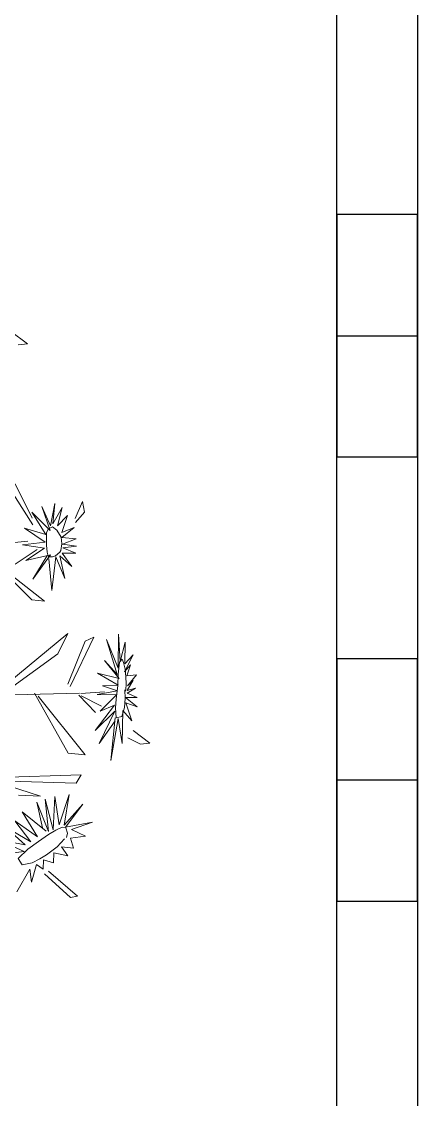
# Model space of a CAD drawing. Header units: inches. Extents: x 15 to 22798, y 21 to 21519.
# Drawn here: x 16340.7 to 16365.7, y 12489 to 12557.2 of the extents above; entities that cross this region are included whole.
import ezdxf

# ---------------------------------------------------------------- set-up
doc = ezdxf.new("R2010")
doc.units = ezdxf.units.IN
doc.header["$MEASUREMENT"] = 0
doc.layers.add('ARREDAMENTO', color=8, linetype='Continuous', lineweight=13)

msp = doc.modelspace()

# ---------------------------------------------------------------- linework, layer by layer
for p, q in [((16360.605, 12473.47), (16360.605, 12613.867)), ((16360.605, 12537.289), (16365.711, 12537.289)), ((16360.605, 12509.209), (16365.711, 12509.209))]:
    msp.add_line(p, q)
msp.add_lwpolyline([(16175.737, 13162.866), (16365.711, 13162.692), (16365.711, 12452.692), (15715.711, 12452.692)])
for points in [[(16360.605, 12544.947), (16360.605, 12529.63), (16365.711, 12529.63), (16365.711, 12544.947)], [(16360.605, 12516.867), (16360.605, 12501.55), (16365.711, 12501.55), (16365.711, 12516.867)]]:
    msp.add_lwpolyline(points, close=True)
at = {"layer": 'ARREDAMENTO', "linetype": 'Continuous'}
for p, q in [((16339.993, 12537.578), (16341.052, 12536.78)), ((16341.052, 12536.78), (16340.465, 12536.715)), ((16339.744, 12527.922), (16341.4, 12525.337)), ((16341.346, 12525.764), (16340.284, 12527.933)), ((16341.958, 12526.493), (16342.492, 12524.987)), ((16342.508, 12525.267), (16341.958, 12526.493)), ((16342.791, 12526.684), (16342.508, 12525.267)), ((16342.664, 12525.394), (16342.791, 12526.684)), ((16343.244, 12526.428), (16342.664, 12525.394)), ((16342.955, 12525.263), (16343.244, 12526.428)), ((16344.53, 12526.818), (16344.082, 12525.733)), ((16344.653, 12526.146), (16344.53, 12526.818)), ((16341.332, 12526.134), (16342.224, 12524.717)), ((16342.492, 12524.987), (16341.332, 12526.134)), ((16343.593, 12525.924), (16342.955, 12525.263)), ((16343.24, 12524.846), (16343.593, 12525.924)), ((16344.098, 12525.474), (16344.653, 12526.146)), ((16340.877, 12525.129), (16342.17, 12524.236)), ((16342.224, 12524.717), (16340.877, 12525.129)), ((16342.386, 12525.077), (16342.25, 12524.849)), ((16342.638, 12525.201), (16342.386, 12525.077)), ((16342.908, 12525.006), (16342.638, 12525.201)), ((16343.195, 12524.546), (16342.908, 12525.006)), ((16343.227, 12524.535), (16344.003, 12525.168)), ((16344.003, 12525.168), (16343.24, 12524.846)), ((16335.89, 12523.765), (16341.073, 12524.307)), ((16342.17, 12524.236), (16340.747, 12524.077)), ((16342.25, 12524.849), (16342.262, 12524.445)), ((16342.262, 12524.445), (16342.259, 12524.06)), ((16343.223, 12524.141), (16343.195, 12524.546)), ((16344.14, 12524.443), (16343.227, 12524.535)), ((16343.269, 12524.103), (16344.14, 12524.443)), ((16340.29, 12522.849), (16341.665, 12523.769)), ((16340.747, 12524.077), (16342.125, 12523.866)), ((16342.125, 12523.866), (16340.956, 12523.09)), ((16342.259, 12524.06), (16342.31, 12523.614)), ((16342.31, 12523.614), (16342.385, 12523.261)), ((16342.831, 12523.383), (16343.101, 12523.604)), ((16343.101, 12523.604), (16343.163, 12523.717)), ((16343.163, 12523.717), (16343.223, 12524.141)), ((16343.242, 12523.55), (16344.107, 12523.535)), ((16343.871, 12522.704), (16343.242, 12523.55)), ((16344.163, 12523.981), (16343.269, 12524.103)), ((16343.294, 12523.88), (16344.163, 12523.981)), ((16344.107, 12523.535), (16343.294, 12523.88)), ((16340.956, 12523.09), (16342.512, 12523.433)), ((16342.512, 12523.433), (16341.402, 12521.894)), ((16341.402, 12521.894), (16342.29, 12523.36)), ((16342.36, 12523.354), (16342.453, 12523.304)), ((16342.417, 12523.181), (16342.595, 12521.178)), ((16342.453, 12523.304), (16342.642, 12523.315)), ((16342.595, 12521.178), (16342.846, 12523.308)), ((16342.642, 12523.315), (16342.831, 12523.383)), ((16342.846, 12523.308), (16343.413, 12521.938)), ((16343.104, 12523.37), (16343.871, 12522.704)), ((16343.413, 12521.938), (16343.104, 12523.37)), ((16339.483, 12522.589), (16342.132, 12520.502)), ((16341.323, 12520.588), (16339.52, 12522.405)), ((16342.132, 12520.502), (16341.323, 12520.588)), ((16343.604, 12518.467), (16338.728, 12514.44)), ((16342.979, 12517.19), (16343.604, 12518.467)), ((16343.761, 12515.122), (16345.248, 12518.231)), ((16345.248, 12518.231), (16344.697, 12517.987)), ((16346.058, 12518.079), (16346.732, 12515.877)), ((16346.801, 12516.279), (16346.058, 12518.079)), ((16346.822, 12518.427), (16346.801, 12516.279)), ((16346.908, 12516.691), (16346.822, 12518.427)), ((16344.697, 12517.987), (16343.619, 12515.256)), ((16347.229, 12517.914), (16346.908, 12516.691)), ((16347.203, 12516.538), (16347.229, 12517.914)), ((16339.437, 12514.611), (16342.979, 12517.19)), ((16345.934, 12516.754), (16346.858, 12515.629)), ((16346.732, 12515.877), (16345.934, 12516.754)), ((16347.197, 12516.04), (16347.744, 12517.125)), ((16347.744, 12517.125), (16347.203, 12516.538)), ((16347.565, 12516.488), (16347.197, 12516.04)), ((16347.329, 12515.796), (16347.565, 12516.488)), ((16345.495, 12515.96), (16346.793, 12515.205)), ((16346.858, 12515.629), (16345.495, 12515.96)), ((16347.941, 12515.844), (16347.329, 12515.796)), ((16347.354, 12514.867), (16347.733, 12515.522)), ((16347.371, 12515.16), (16347.941, 12515.844)), ((16347.733, 12515.522), (16347.371, 12515.16)), ((16344.34, 12514.696), (16340.224, 12514.587)), ((16343.623, 12510.893), (16341.492, 12514.688)), ((16344.434, 12514.683), (16345.933, 12514.772)), ((16346.749, 12514.848), (16345.455, 12514.615)), ((16346.793, 12515.205), (16345.805, 12515.16)), ((16345.805, 12515.16), (16346.749, 12514.848)), ((16347.897, 12515.002), (16347.354, 12514.867)), ((16347.361, 12514.684), (16347.897, 12515.002)), ((16347.997, 12514.414), (16347.361, 12514.684)), ((16341.733, 12514.505), (16344.715, 12510.797)), ((16345.359, 12513.473), (16344.308, 12514.569)), ((16344.443, 12514.524), (16345.732, 12513.872)), ((16345.455, 12514.615), (16346.696, 12514.579)), ((16346.696, 12514.579), (16345.647, 12513.551)), ((16347.265, 12514.423), (16347.997, 12514.414)), ((16347.984, 12513.834), (16347.265, 12514.423)), ((16347.276, 12514.075), (16347.984, 12513.834)), ((16347.652, 12512.949), (16347.276, 12514.075)), ((16346.549, 12513.932), (16345.337, 12512.323)), ((16345.337, 12512.323), (16346.579, 12513.557)), ((16346.579, 12513.557), (16345.597, 12511.51)), ((16345.647, 12513.551), (16346.549, 12513.932)), ((16347.034, 12511.515), (16347.094, 12513.599)), ((16347.094, 12513.599), (16347.652, 12512.949)), ((16345.597, 12511.51), (16346.608, 12512.952)), ((16346.601, 12513.139), (16346.321, 12510.435)), ((16346.321, 12510.435), (16346.801, 12513.089)), ((16346.801, 12513.089), (16347.034, 12511.515)), ((16347.74, 12512.339), (16348.799, 12511.541)), ((16348.212, 12511.475), (16347.404, 12511.861)), ((16348.799, 12511.541), (16348.212, 12511.475)), ((16344.715, 12510.797), (16343.623, 12510.893)), ((16338.382, 12509.336), (16344.442, 12509.534)), ((16344.442, 12509.534), (16344.138, 12508.995)), ((16338.849, 12509.159), (16341.882, 12508.173)), ((16344.138, 12508.995), (16338.849, 12509.159)), ((16341.882, 12508.173), (16340.489, 12508.24)), ((16342.17, 12507.996), (16342.388, 12505.951)), ((16342.675, 12506.046), (16342.17, 12507.996)), ((16342.791, 12508.16), (16342.675, 12506.046)), ((16343.062, 12506.38), (16342.791, 12508.16)), ((16343.684, 12508.29), (16343.062, 12506.38)), ((16343.383, 12506.359), (16343.684, 12508.29)), ((16340.725, 12507.198), (16341.689, 12505.611)), ((16342.233, 12505.967), (16340.725, 12507.198)), ((16341.644, 12507.803), (16342.002, 12506.18)), ((16342.388, 12505.951), (16341.644, 12507.803)), ((16344.551, 12507.668), (16343.383, 12506.359)), ((16343.453, 12506.219), (16344.551, 12507.668)), ((16340.266, 12506.627), (16341.267, 12505.305)), ((16341.689, 12505.611), (16340.266, 12506.627)), ((16345.179, 12506.541), (16343.453, 12506.219)), ((16343.835, 12506.073), (16345.179, 12506.541)), ((16339.629, 12506.26), (16340.913, 12505.112)), ((16341.267, 12505.305), (16339.629, 12506.26)), ((16342.857, 12506.027), (16342.389, 12505.756)), ((16343.26, 12506.23), (16342.857, 12506.027)), ((16343.488, 12506.182), (16343.26, 12506.23)), ((16343.591, 12505.84), (16343.488, 12506.182)), ((16343.521, 12505.568), (16343.591, 12505.84)), ((16344.728, 12505.657), (16343.835, 12506.073)), ((16339.214, 12505.421), (16340.848, 12504.692)), ((16340.913, 12505.112), (16339.214, 12505.421)), ((16341.762, 12505.31), (16341.085, 12504.834)), ((16342.389, 12505.756), (16341.762, 12505.31)), ((16342.931, 12504.977), (16343.396, 12505.483)), ((16343.771, 12505.527), (16344.728, 12505.657)), ((16343.976, 12504.905), (16343.771, 12505.527)), ((16340.848, 12504.692), (16338.525, 12504.383)), ((16341.085, 12504.834), (16340.474, 12504.249)), ((16341.833, 12504.213), (16342.258, 12504.483)), ((16342.258, 12504.483), (16342.931, 12504.977)), ((16342.696, 12503.959), (16342.724, 12504.594)), ((16342.724, 12504.594), (16343.609, 12504.417)), ((16343.217, 12504.976), (16343.976, 12504.905)), ((16343.609, 12504.417), (16343.217, 12504.976)), ((16340.474, 12504.249), (16340.717, 12503.844)), ((16340.717, 12503.844), (16341.356, 12503.959)), ((16341.31, 12502.736), (16341.623, 12503.865)), ((16341.356, 12503.959), (16341.833, 12504.213)), ((16341.623, 12503.865), (16342.057, 12503.558)), ((16342.057, 12503.558), (16342.071, 12504.159)), ((16342.071, 12504.159), (16342.696, 12503.959)), ((16340.391, 12502.136), (16341.202, 12503.564)), ((16341.202, 12503.564), (16341.31, 12502.736)), ((16343.768, 12501.782), (16342.135, 12503.263)), ((16342.381, 12503.438), (16344.226, 12501.864)), ((16344.226, 12501.864), (16343.768, 12501.782))]:
    msp.add_line(p, q, dxfattribs=at)
msp.add_lwpolyline([(16347.221, 12514.76), (16347.28, 12514.89), (16347.306, 12515.295), (16347.273, 12515.696), (16347.226, 12516.211), (16347.136, 12516.639), (16347.039, 12516.846), (16346.884, 12516.658), (16346.799, 12515.902), (16346.764, 12515.181), (16346.665, 12514.322), (16346.622, 12513.757), (16346.669, 12513.125), (16347.022, 12513.224), (16347.189, 12513.783), (16347.243, 12514.346), (16347.216, 12514.899)], dxfattribs=at)

doc.saveas('drawing.dxf')
